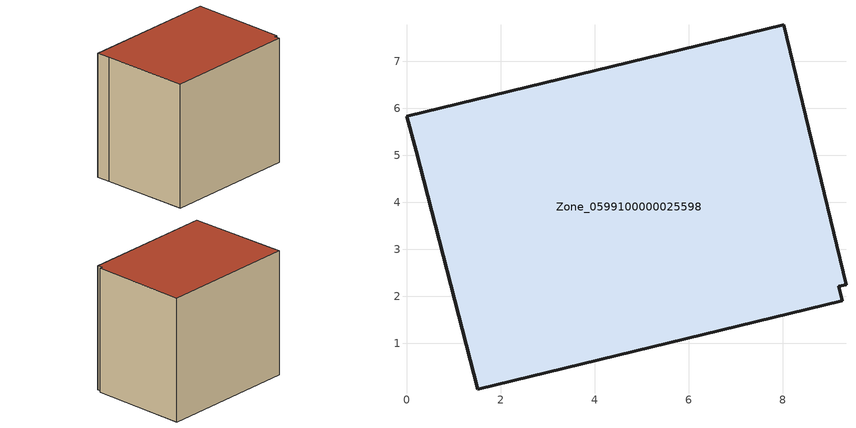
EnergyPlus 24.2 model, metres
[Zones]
Zone_0599100000025598
 floor ground (C_G): 9.35,2.25 9.19,2.21 9.26,1.9 1.51,0.03 0.2,5.09 0,5.83 8.02,7.77 z0
 wall outside (C_F): 0,5.83 0.2,5.09 1.51,0.03 9.26,1.9 9.19,2.21 9.35,2.25 8.02,7.77 0,5.83 z0:7.45
 roof outside (C_R): 1.51,0.03 9.26,1.9 9.19,2.21 9.35,2.25 8.02,7.77 0,5.83 0.2,5.09 z7.45
[BUILDING]
Pand.0599100000025598: North Axis=0; Terrain=City; Loads Convergence Tolerance Value=0.04; Temperature Convergence Tolerance Value=0.4; Solar Distribution=FullExterior; Maximum Number of Warmup Days=25; Minimum Number of Warmup Days=1
[Site:Location]
Rotterdam.The.Hague.AP_ZH_NLD Design_Conditions: Latitude=51.96; Longitude=4.45; Time Zone=1; Elevation=-4.5
[SITE:GROUNDTEMPERATURE:BUILDINGSURFACE]
18, 18, 18, 18, 18, 18, 18, 18, 18, 18, 18, 18
[MATERIAL] Thermal Absorptance=0.9; Solar Absorptance=0.7; Visible Absorptance=0.7
Name | Roughness | Thickness | Conductivity | Density | Specific Heat
G.TI.1965-1974 | MediumSmooth | 0.15 | 0.882353 | 540 | 1210
F.TI.1965-1974 | Rough | 0.3 | 0.697674 | 1920 | 840
R.TI.1965-1974 | MediumRough | 0.2 | 0.232558 | 1500 | 1000
[CONSTRUCTION]
C_G: G.TI.1965-1974
C_F: F.TI.1965-1974
C_R: R.TI.1965-1974
[ZONE]
Zone_0599100000025598: Type=1; Multiplier=1; Ceiling Height=Autocalculate; Volume=Autocalculate; Floor Area=autocalculate; Part of Total Floor Area=Yes
[ZONEINFILTRATION:DESIGNFLOWRATE]
Infil_Zone_0599100000025598: Zone or ZoneList or Space or SpaceList=Zone_0599100000025598; Schedule=AlwaysOn; Design Flow Rate Calculation Method=Flow/Area; Flow Rate per Floor Area=0.003; Constant Term Coefficient=1; Temperature Term Coefficient=0; Velocity Term Coefficient=0; Velocity Squared Term Coefficient=0
[HVACTEMPLATE:ZONE:IDEALLOADSAIRSYSTEM]
Zone_0599100000025598: Maximum Heating Supply Air Temperature=50; Minimum Cooling Supply Air Temperature=13; Maximum Heating Supply Air Humidity Ratio=0.0156; Minimum Cooling Supply Air Humidity Ratio=0.0077; Heating Limit=NoLimit; Cooling Limit=NoLimit; Dehumidification Control Type=ConstantSensibleHeatRatio; Cooling Sensible Heat Ratio=0.7; Dehumidification Setpoint=60; Humidification Control Type=None; Humidification Setpoint=30; Outdoor Air Method=None; Outdoor Air Flow Rate per Person=0.00944; Outdoor Air Flow Rate per Zone Floor Area=0; Outdoor Air Flow Rate per Zone=0; Demand Controlled Ventilation Type=None; Outdoor Air Economizer Type=NoEconomizer; Heat Recovery Type=None; Sensible Heat Recovery Effectiveness=0.7; Latent Heat Recovery Effectiveness=0.65
[ZONECONTROL:THERMOSTAT]
ThermostatControl_Zone_0599100000025598: Zone or ZoneList=Zone_0599100000025598; Control Type Schedule=DualSetpointControlType; Control 1=Thermostat_Zone_0599100000025598; Temperature Difference Between Cutout And Setpoint=0
[THERMOSTATSETPOINT:DUALSETPOINT]
Thermostat_Zone_0599100000025598: Heating Setpoint Temperature Schedule=HeatingSetpoint_Zone_0599100000025598; Cooling Setpoint Temperature Schedule=CoolingSetpoint_Zone_0599100000025598
[SCHEDULE:COMPACT]
HeatingSetpoint_Zone_0599100000025598: Through: 12/31, For: AllDays, Until: 24:00, 21
CoolingSetpoint_Zone_0599100000025598: Through: 12/31, For: AllDays, Until: 24:00, 24
DualSetpointControlType: Through: 12/31, For: AllDays, Until: 24:00, 4
AlwaysOn: Through: 12/31, For: AllDays, Until: 24:00, 1
